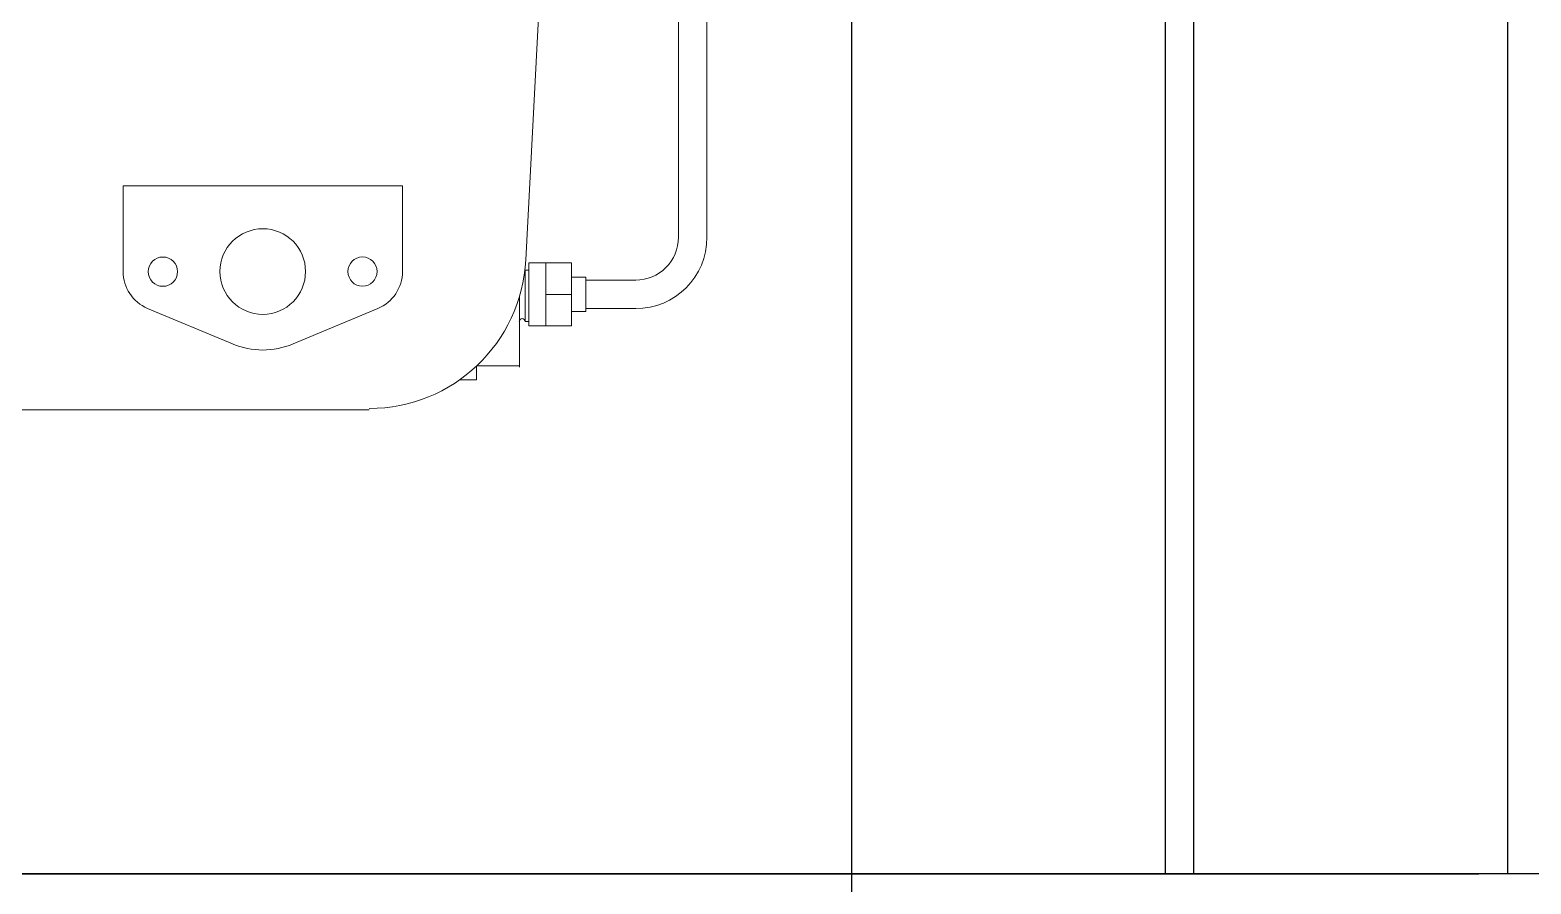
# Model space of a CAD drawing. Header units: millimetres. Extents: x 5194 to 16594, y 329 to 7592.
# Drawn here: x 10943 to 11470, y 2552 to 2851 of the extents above; entities that cross this region are included whole.
import ezdxf

# ---------------------------------------------------------------- set-up
doc = ezdxf.new("R2010")
doc.units = ezdxf.units.MM
doc.header["$MEASUREMENT"] = 0
doc.layers.add('PDF_Geometry', color=7, linetype='Continuous', true_color=0x231f20)

msp = doc.modelspace()

# ---------------------------------------------------------------- linework, layer by layer
for p, q in [((11231.41, 3092.57), (11231.41, 2547.57)), ((11341.41, 3052.57), (11341.41, 2555.57)), ((11351.41, 2555.57), (11351.41, 3052.57)), ((11461.41, 3052.57), (11461.41, 2555.57))]:
    msp.add_line(p, q)
at = {"color": 0}
msp.add_line((16016.18, 2555.57), (5772.64, 2555.57), dxfattribs=at)
at = {"color": 4}
msp.add_line((10894.41, 2555.57), (11451.41, 2555.57), dxfattribs=at)
at = {"layer": 'PDF_Geometry', "color": 0, "lineweight": 9}
for p, q in [((11180.67, 2778.68), (11180.67, 3113.21)), ((11117.16, 2770.79), (11134.71, 3105.41)), ((11134.68, 3104.89), (11117.16, 2770.79)), ((11134.71, 3105.41), (11117.17, 2770.79)), ((11170.68, 2778.68), (11170.68, 3095.89)), ((10975.9, 2796.69), (10975.9, 2766.69)), ((11073.89, 2796.69), (10975.91, 2796.69)), ((11073.89, 2766.68), (11073.89, 2796.68)), ((11118.17, 2747.69), (11118.17, 2769.69)), ((11118.17, 2769.69), (11133.19, 2769.69)), ((11124.19, 2747.69), (11124.19, 2769.68)), ((11133.19, 2747.69), (11133.19, 2769.68)), ((11116.87, 2767.03), (11116.87, 2749.19)), ((11116.9, 2767.18), (11118.18, 2767.18)), ((11133.19, 2764.69), (11138.21, 2764.69)), ((11138.2, 2764.69), (11138.2, 2752.68)), ((11138.2, 2763.69), (11155.67, 2763.69)), ((11133.19, 2758.68), (11124.2, 2758.68)), ((10984.49, 2753.76), (11014.28, 2741.3)), ((11035.5, 2741.3), (11065.28, 2753.76)), ((11114.88, 2733.68), (11114.88, 2757.83)), ((11114.88, 2733.18), (11114.88, 2757.34)), ((11138.2, 2753.68), (11155.67, 2753.68)), ((11116.87, 2749.18), (11118.18, 2749.18)), ((11118.17, 2747.69), (11133.19, 2747.69)), ((11133.19, 2752.69), (11138.21, 2752.69)), ((11099.9, 2733.6), (11099.9, 2728.68)), ((11099.99, 2733.68), (11114.88, 2733.68)), ((11099.9, 2728.68), (11093.87, 2728.68)), ((11062.25, 2718.17), (10729.52, 2718.17))]:
    msp.add_line(p, q, dxfattribs=at)
for centre, major_axis, start_param, end_param in [((11024.89, 2766.68), (-10.61, 10.61), 3.926991, 10.210176), ((11155.66, 2778.7), (-17.69, 17.69), 2.356739, 3.926179), ((11155.69, 2778.68), (-10.6, 10.6), 2.355351, 3.926632), ((10989.87, 2766.64), (3.63, 3.63), 5.497787, 11.780972), ((11059.86, 2766.67), (-3.62, 3.62), 3.926991, 10.210176), ((11062.24, 2773.68), (38.89, 38.89), 3.927304, 5.445197), ((10989.9, 2766.68), (-9.9, 9.9), 0.784686, 1.958927), ((11059.83, 2766.72), (-9.94, 9.94), 2.753968, 3.923997), ((11115.89, 2749.19), (0.696, 0.696), 5.491946, 7.074425), ((11024.9, 2766.71), (-19.47, 19.47), 1.960376, 2.75159)]:
    msp.add_ellipse(centre, major_axis=major_axis, ratio=1, start_param=start_param, end_param=end_param, dxfattribs=at)
for points in [[(11117.14, 2770.31), (11117.16, 2770.49), (11117.16, 2770.65), (11117.16, 2770.78)], [(11115.88, 2750.17), (11115.34, 2750.17), (11114.87, 2749.74), (11114.87, 2749.18)]]:
    msp.add_open_spline(points, degree=3, dxfattribs=at)

doc.saveas('drawing.dxf')
